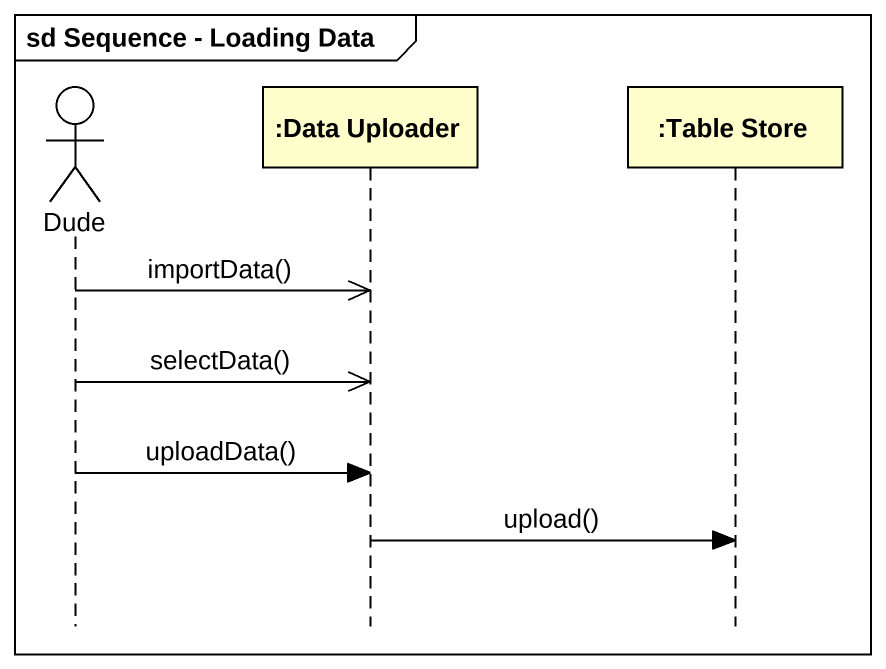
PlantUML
@startuml
mainframe sd Sequence - Loading Data
hide footbox
actor Dude
participant ":Data Uploader" as Data_Uploader
participant ":Table Store" as Table_Store

Dude ->> Data_Uploader : importData()
Dude ->> Data_Uploader : selectData()
Dude -> Data_Uploader : uploadData()
Data_Uploader -> Table_Store : upload()
@enduml
